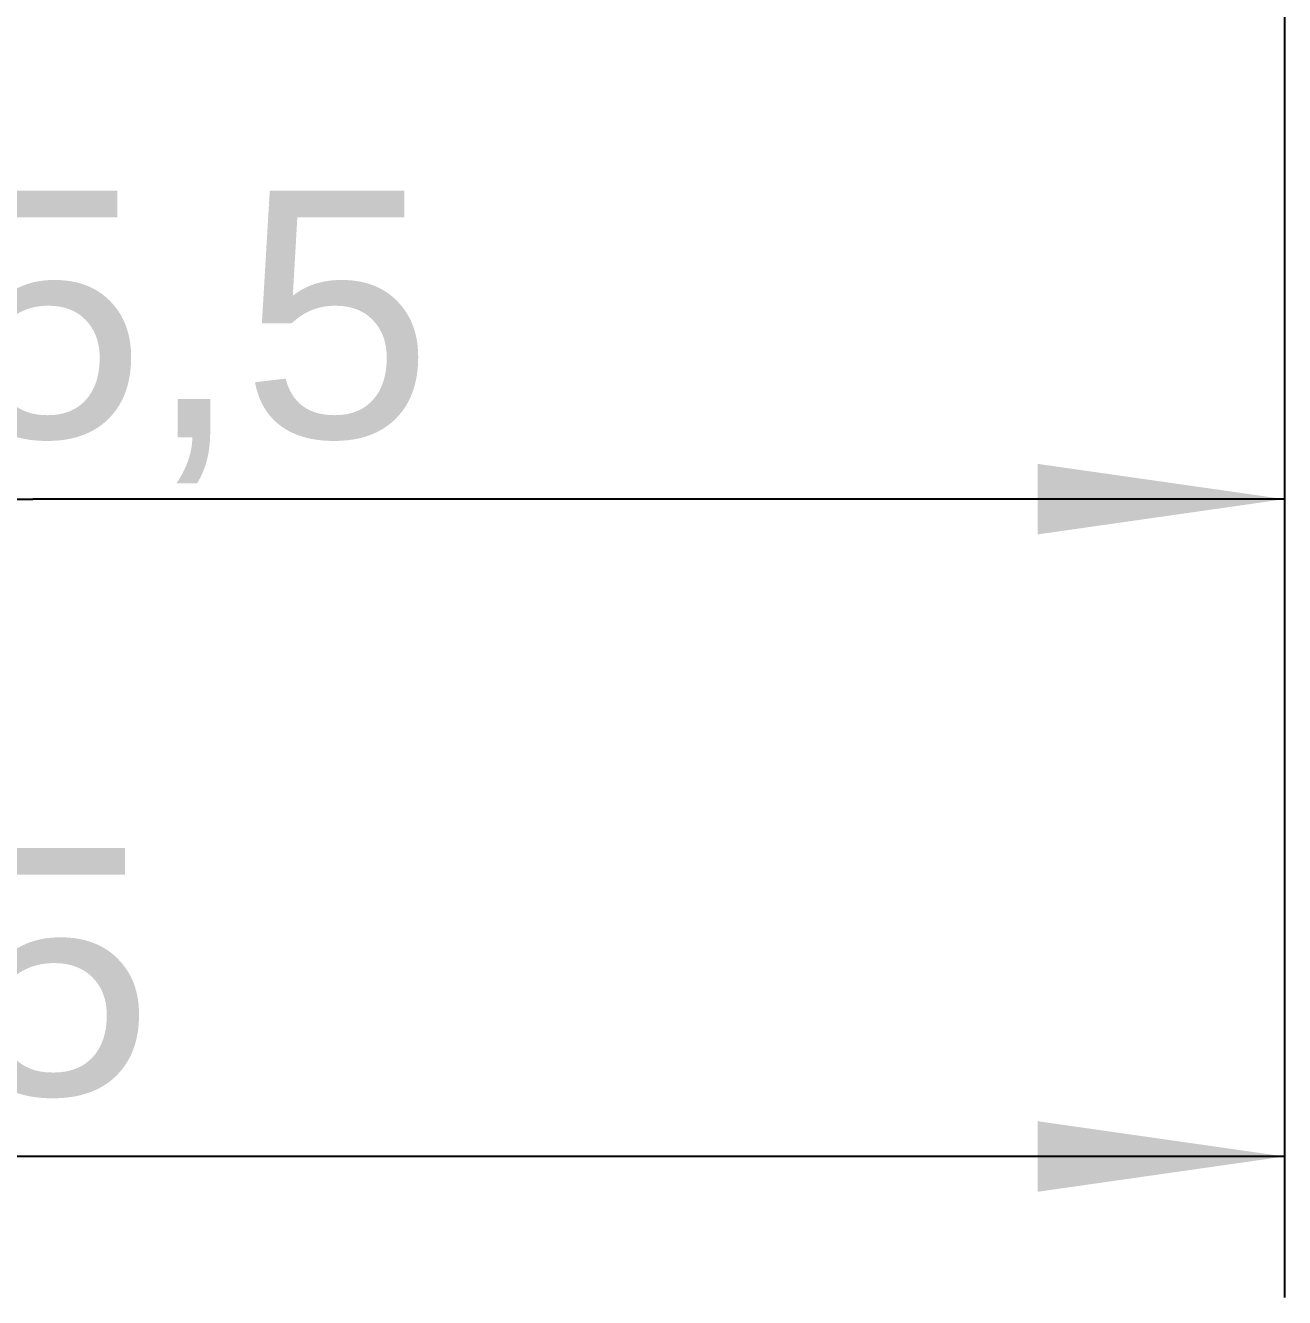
# Model space of a CAD drawing. Extents: x 0 to 420, y 0 to 297.
# Drawn here: x 127.36 to 145.22, y 119.38 to 137.42 of the extents above; entities that cross this region are included whole.
import ezdxf
from ezdxf.enums import TextEntityAlignment as Align

# ---------------------------------------------------------------- set-up
doc = ezdxf.new("R2010")
doc.units = 0
doc.header["$LTSCALE"] = 23.1
doc.layers.add('10100_DIM_FRONT', color=7, linetype='CONTINUOUS')
doc.dimstyles.get("Standard").update_dxf_attribs({"dimtxt": 2.5, "dimasz": 2.5, "dimexe": 1.25, "dimexo": 0.625, "dimtad": 1, "dimcen": 2.5, "dimazin": 3, "dimtfac": 1, "dimtmove": 0, "dimatfit": 3})

# ---------------------------------------------------------------- blocks, each defined once
blk = doc.blocks.new('*D0')
at = {"layer": '10100_DIM_FRONT', "linetype": 'CONTINUOUS'}
for p, q in [((145.216, 146.129), (145.216, 119.377)), ((101.716, 145.192), (101.716, 119.377)), ((101.716, 121.377), (123.466, 121.377)), ((145.216, 121.377), (123.466, 121.377))]:
    blk.add_line(p, q, dxfattribs=at)
for points in [[(105.216, 121.877), (101.716, 121.377), (105.216, 120.877)], [(141.716, 120.877), (145.216, 121.377), (141.716, 121.877)]]:
    blk.add_solid(points, dxfattribs=at)
blk.add_text('43,5', height=3.5, dxfattribs=at).set_placement((119.432, 122.252), (129.182, 122.252), align=Align.FIT)
blk = doc.blocks.new('*D1')
at = {"layer": '10100_DIM_FRONT', "linetype": 'CONTINUOUS'}
for p, q in [((109.715618, 185.641363), (109.715618, 128.698883)), ((145.215618, 185.641363), (145.215618, 128.698883)), ((109.715618, 130.698883), (127.465618, 130.698883)), ((145.215618, 130.698883), (127.465618, 130.698883))]:
    blk.add_line(p, q, dxfattribs=at)
for points in [[(113.215618, 131.198883), (109.715618, 130.698883), (113.215618, 130.198883)], [(141.715618, 130.198883), (145.215618, 130.698883), (141.715618, 131.198883)]]:
    blk.add_solid(points, dxfattribs=at)
blk.add_text('35,5', height=3.5, dxfattribs=at).set_placement((123.63496, 131.573883), (133.13496, 131.573883), align=Align.FIT)

msp = doc.modelspace()

# ---------------------------------------------------------------- dimensions: what is measured, and where the dimension line sits
at = {"layer": '10100_DIM_FRONT', "linetype": 'CONTINUOUS'}
for base, p1, p2, picture, middle in [((145.216, 130.699), (109.716, 185.641), (145.216, 185.641), '*D1', (128.385, 133.324)), ((145.216, 121.377), (101.716, 145.192), (145.216, 146.129), '*D0', (124.307, 124.002))]:
    dim = msp.add_linear_dim(base=base, p1=p1, p2=p2, dimstyle='Standard', dxfattribs=at)
    dim.commit()
    dim.dimension.update_dxf_attribs({"geometry": picture, "text_midpoint": middle, "dimtype": 128})

doc.saveas('drawing.dxf')
